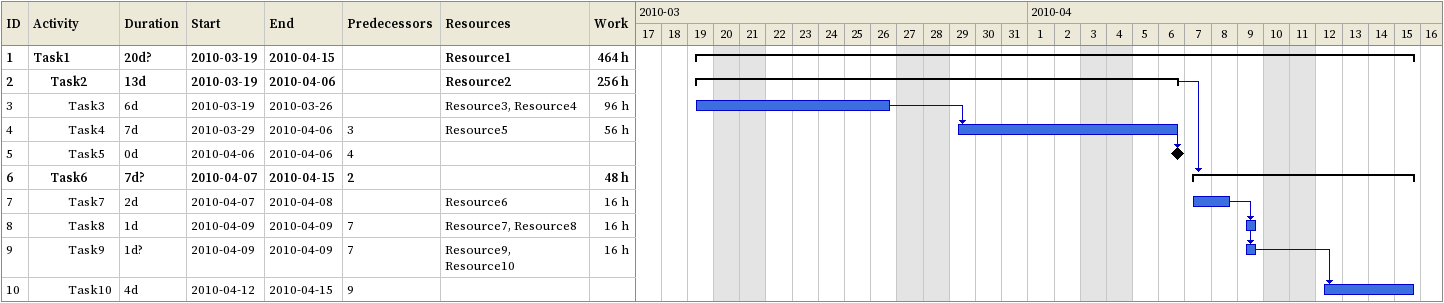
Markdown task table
| ID | Level | Task | Duration | Start | Finish | Predecessors | Resources | Work (h) |
|---|---|---|---|---|---|---|---|---|
| 1 | 1 | **Task1** | 20d? | 2010-03-19 | 2010-04-15 |  | Resource1 | 464 |
| 2 | 2 | **Task2** | 13d | 2010-03-19 | 2010-04-06 |  | Resource2 | 256 |
| 3 | 3 | Task3 | 6d | 2010-03-19 | 2010-03-26 |  | Resource3, Resource4 | 96 |
| 4 | 3 | Task4 | 7d | 2010-03-29 | 2010-04-06 | 3 | Resource5 | 56 |
| 5 | 3 | Task5 | 0d | 2010-04-06 | 2010-04-06 | 4 |  |  |
| 6 | 2 | **Task6** | 7d? | 2010-04-07 | 2010-04-15 | 2 |  | 48 |
| 7 | 3 | Task7 | 2d | 2010-04-07 | 2010-04-08 |  | Resource6 | 16 |
| 8 | 3 | Task8 | 1d | 2010-04-09 | 2010-04-09 | 7 | Resource7, Resource8 | 16 |
| 9 | 3 | Task9 | 1d? | 2010-04-09 | 2010-04-09 | 7 | Resource9, Resource10 | 16 |
| 10 | 3 | Task10 | 4d | 2010-04-12 | 2010-04-15 | 9 |  |  |
